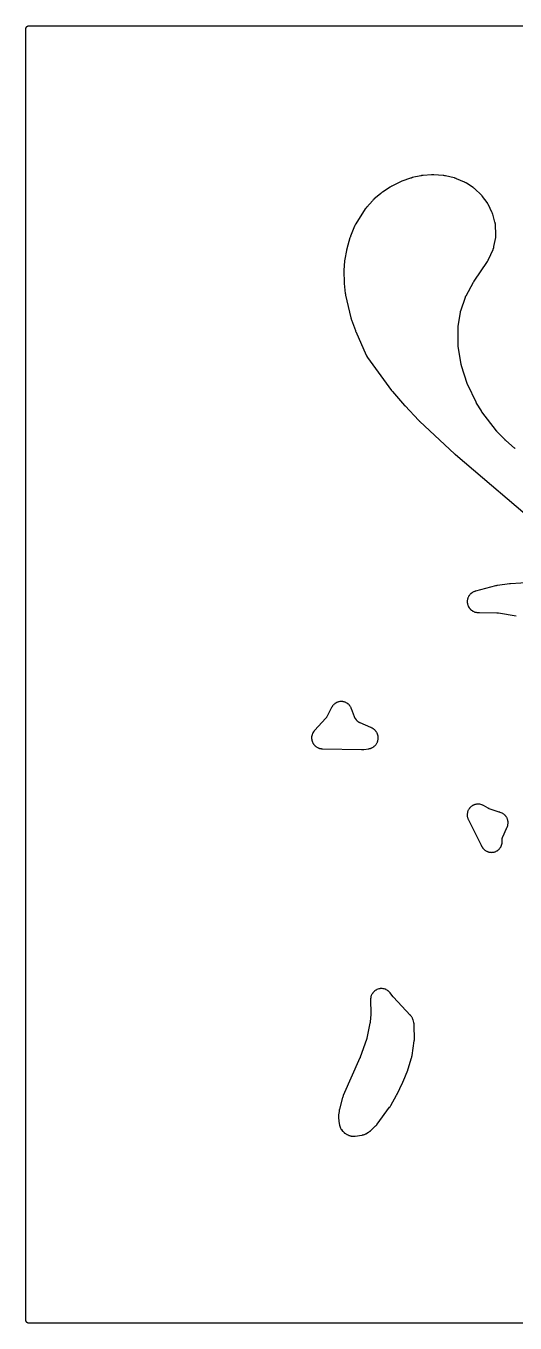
# Model space of a CAD drawing. Header units: millimetres. Extents: x 0 to 300, y 0 to 300.
# Drawn here: x -0.1 to 113.1, y -0.1 to 300.1 of the extents above; entities that cross this region are included whole.
import ezdxf

# ---------------------------------------------------------------- set-up
doc = ezdxf.new("R2010")
doc.units = ezdxf.units.MM
doc.layers.add('CUT', color=7, linetype='CONTINUOUS')

msp = doc.modelspace()

# ---------------------------------------------------------------- linework, layer by layer
at = {"layer": 'CUT'}
for points in [[(298.5625, -0.0625), (1.4375, -0.0625), (0.5522, -0.0625), (0.4788, -0.0589), (0.4206, -0.0503), (0.3635, -0.036), (0.3082, -0.0162), (0.255, 0.009), (0.2046, 0.0392), (0.1573, 0.0743), (0.1137, 0.1137), (0.0743, 0.1573), (0.0392, 0.2046), (0.009, 0.255), (-0.0162, 0.3082), (-0.036, 0.3635), (-0.0503, 0.4206), (-0.0589, 0.4788), (-0.0625, 0.5522), (-0.0625, 1.4375), (-0.0625, 298.5625), (-0.0625, 299.4478), (-0.0589, 299.5212), (-0.0503, 299.5794), (-0.036, 299.6365), (-0.0162, 299.6918), (0.009, 299.745), (0.0392, 299.7954), (0.0743, 299.8427), (0.1137, 299.8863), (0.1573, 299.9257), (0.2046, 299.9608), (0.255, 299.991), (0.3082, 300.0162), (0.3635, 300.036), (0.4206, 300.0503), (0.4788, 300.0589), (0.5522, 300.0625), (1.4375, 300.0625), (298.5625, 300.0625)], [(113.14, 202.2593), (113.1164, 202.2771), (113.1064, 202.2847), (113.0903, 202.2972), (113.0803, 202.305), (113.0573, 202.3234), (113.0475, 202.3313), (113.0355, 202.3411), (113.0258, 202.3491), (113.0033, 202.3681), (112.9937, 202.3764), (110.9621, 204.1391), (110.9548, 204.1454), (110.938, 204.1603), (110.9309, 204.1667), (110.9222, 204.1746), (110.9151, 204.1811), (110.8986, 204.1963), (110.8916, 204.2029), (110.8803, 204.2136), (110.8734, 204.2202), (110.8572, 204.2358), (110.8503, 204.2425), (110.842, 204.2508), (110.8352, 204.2576), (110.8194, 204.2735), (110.8126, 204.2803), (109.0099, 206.1369), (109.0007, 206.1466), (108.9792, 206.1694), (108.9701, 206.1792), (108.959, 206.1913), (108.9501, 206.2013), (108.9293, 206.2247), (108.9204, 206.2348), (108.9063, 206.2511), (108.8977, 206.2614), (108.8776, 206.2854), (108.8691, 206.2957), (108.8588, 206.3084), (108.8504, 206.3189), (108.831, 206.3435), (108.8228, 206.3541), (105.4664, 210.756), (105.459, 210.766), (105.4417, 210.7893), (105.4344, 210.7993), (105.4255, 210.8116), (105.4183, 210.8218), (105.4017, 210.8455), (105.3946, 210.8558), (105.3834, 210.8724), (105.3765, 210.8827), (105.3605, 210.9069), (105.3538, 210.9173), (105.3456, 210.9301), (105.339, 210.9406), (105.3237, 210.9653), (105.3172, 210.9759), (104.2162, 212.8087), (104.211, 212.8175), (104.1989, 212.8382), (104.1937, 212.8471), (104.1875, 212.8579), (104.1825, 212.8669), (104.1709, 212.8878), (104.166, 212.8968), (104.1581, 212.9114), (104.1533, 212.9204), (104.1422, 212.9416), (104.1374, 212.9507), (104.1317, 212.9618), (104.1271, 212.971), (104.1165, 212.9924), (104.112, 213.0016), (102.1595, 217.0456), (102.1525, 217.0602), (102.1367, 217.0945), (102.1301, 217.1093), (102.1222, 217.1274), (102.1158, 217.1423), (102.1012, 217.1771), (102.0951, 217.1921), (102.0855, 217.2163), (102.0797, 217.2314), (102.0663, 217.2668), (102.0608, 217.282), (102.0542, 217.3006), (102.0489, 217.3159), (102.0369, 217.3517), (102.0318, 217.3671), (100.7483, 221.4317), (100.7435, 221.4472), (100.7328, 221.4836), (100.7283, 221.4992), (100.723, 221.5183), (100.7188, 221.534), (100.7094, 221.5707), (100.7055, 221.5865), (100.6994, 221.6119), (100.6958, 221.6278), (100.6877, 221.6648), (100.6844, 221.6807), (100.6805, 221.7001), (100.6774, 221.7161), (100.6707, 221.7534), (100.6679, 221.7694), (99.9905, 225.9297), (99.9894, 225.9366), (99.9869, 225.9529), (99.9858, 225.9599), (99.9855, 225.962), (99.9819, 225.9895), (99.9745, 226.0536), (99.9723, 226.0759), (99.97, 226.1098), (99.9663, 226.1903), (99.9654, 226.225), (99.9374, 230.1878), (99.9374, 230.197), (99.9375, 230.2117), (99.9378, 230.2347), (99.9388, 230.2688), (99.9401, 230.2978), (99.9416, 230.3221), (99.9424, 230.3342), (99.9428, 230.3396), (99.9453, 230.367), (99.9518, 230.4286), (99.9564, 230.4651), (99.9585, 230.4795), (99.9599, 230.4885), (100.4922, 233.8681), (100.4937, 233.8774), (100.4962, 233.892), (100.5004, 233.9153), (100.5071, 233.9498), (100.5133, 233.979), (100.5189, 234.0032), (100.5218, 234.0153), (100.5231, 234.0207), (100.5302, 234.0481), (100.5473, 234.1093), (100.5581, 234.1453), (100.5627, 234.1595), (100.5656, 234.1685), (101.6269, 237.3327), (101.6303, 237.3426), (101.6357, 237.3582), (101.6504, 237.3975), (101.6768, 237.4631), (101.689, 237.492), (101.6899, 237.4941), (101.7031, 237.5226), (101.7339, 237.5862), (101.7531, 237.6234), (101.761, 237.638), (101.7661, 237.6472), (103.5285, 240.799), (103.5331, 240.8072), (103.544, 240.8263), (103.5487, 240.8345), (103.5546, 240.8444), (103.5594, 240.8525), (103.5707, 240.8713), (103.5756, 240.8794), (103.5836, 240.8923), (103.5885, 240.9003), (103.6003, 240.9189), (103.6053, 240.9268), (103.6116, 240.9365), (103.6167, 240.9444), (103.6288, 240.9627), (103.634, 240.9706), (106.7064, 245.524), (106.7135, 245.5348), (106.759, 245.6055), (106.7659, 245.6164), (106.7923, 245.6595), (106.8054, 245.6818), (106.887, 245.8287), (106.8991, 245.8516), (106.9217, 245.8968), (106.9274, 245.9084), (106.9634, 245.9844), (106.9688, 245.9961), (108.0154, 248.3328), (108.0222, 248.3488), (108.0653, 248.453), (108.0717, 248.4691), (108.0958, 248.5324), (108.1072, 248.5651), (108.1749, 248.7801), (108.1844, 248.8135), (108.201, 248.8791), (108.205, 248.896), (108.2295, 249.006), (108.233, 249.023), (108.6359, 251.1214), (108.639, 251.1391), (108.6576, 251.2542), (108.6602, 251.2719), (108.6692, 251.3413), (108.6728, 251.377), (108.6892, 251.6094), (108.6906, 251.6453), (108.6913, 251.7152), (108.6912, 251.7332), (108.6889, 251.8498), (108.6883, 251.8677), (108.5852, 253.9485), (108.5841, 253.9652), (108.5757, 254.0734), (108.5742, 254.09), (108.5674, 254.1549), (108.5629, 254.188), (108.5282, 254.4022), (108.5219, 254.435), (108.5079, 254.4986), (108.5041, 254.5149), (108.4778, 254.6202), (108.4736, 254.6364), (107.9592, 256.4784), (107.9557, 256.4907), (107.9316, 256.5704), (107.9277, 256.5826), (107.9122, 256.6302), (107.9038, 256.6544), (107.8455, 256.8103), (107.836, 256.8341), (107.8165, 256.8802), (107.8114, 256.892), (107.7773, 256.9679), (107.772, 256.9795), (106.9684, 258.6728), (106.9622, 258.6857), (106.9203, 258.7688), (106.9137, 258.7815), (106.8873, 258.8308), (106.8732, 258.8557), (106.7778, 259.0154), (106.7626, 259.0396), (106.7316, 259.0862), (106.7236, 259.098), (106.6702, 259.1743), (106.6619, 259.1859), (105.5987, 260.632), (105.5904, 260.643), (105.5354, 260.7143), (105.5268, 260.7252), (105.4928, 260.7672), (105.4749, 260.7884), (105.3554, 260.9229), (105.3365, 260.9432), (105.2988, 260.9819), (105.289, 260.9917), (105.2247, 261.0547), (105.2147, 261.0643), (103.8722, 262.3204), (103.8626, 262.3292), (103.7995, 262.3857), (103.7897, 262.3943), (103.751, 262.4275), (103.7308, 262.444), (103.5976, 262.5485), (103.5767, 262.5642), (103.5353, 262.5938), (103.5247, 262.6013), (103.4547, 262.6492), (103.4439, 262.6564), (101.8603, 263.6902), (101.8495, 263.6971), (101.7791, 263.7409), (101.7682, 263.7476), (101.7253, 263.7731), (101.703, 263.7856), (101.5568, 263.8642), (101.5341, 263.8758), (101.4892, 263.8975), (101.4776, 263.903), (101.4021, 263.9375), (101.3905, 263.9427), (99.5983, 264.7175), (99.5859, 264.7227), (99.5047, 264.7557), (99.4921, 264.7606), (99.4429, 264.7793), (99.4175, 264.7883), (99.2511, 264.8431), (99.2253, 264.851), (99.1746, 264.8652), (99.1615, 264.8687), (99.0767, 264.8904), (99.0636, 264.8936), (97.0239, 265.3675), (97.0026, 265.372), (96.8633, 265.3991), (96.8418, 265.4028), (96.6659, 265.4304), (96.6443, 265.4334), (96.5034, 265.4503), (96.4817, 265.4524), (94.3153, 265.6319), (94.303, 265.6328), (94.223, 265.6378), (94.2106, 265.6384), (94.1625, 265.6404), (94.1378, 265.641), (93.9775, 265.641), (93.9528, 265.6405), (93.9046, 265.6386), (93.8923, 265.6379), (93.8122, 265.633), (93.7999, 265.6321), (91.8401, 265.4714), (91.82, 265.4694), (91.69, 265.4543), (91.67, 265.4516), (91.5076, 265.4272), (91.4877, 265.4239), (91.359, 265.4001), (91.3392, 265.3962), (89.3417, 264.9575), (89.3235, 264.9532), (89.206, 264.9235), (89.188, 264.9187), (89.0418, 264.8769), (89.0239, 264.8715), (88.9084, 264.8346), (88.8908, 264.8286), (86.9209, 264.1306), (86.9028, 264.1238), (86.7857, 264.0781), (86.7678, 264.0707), (86.6228, 264.0086), (86.6051, 264.0007), (86.4912, 263.9474), (86.4739, 263.9389), (84.5774, 262.9768), (84.5624, 262.9688), (84.4651, 262.916), (84.4503, 262.9076), (84.3302, 262.8379), (84.3156, 262.8291), (84.2215, 262.7708), (84.2072, 262.7617), (82.4153, 261.5799), (82.3999, 261.5694), (82.3008, 261.4995), (82.2858, 261.4885), (82.1642, 261.397), (82.1495, 261.3856), (82.0549, 261.3097), (82.0406, 261.2978), (80.4672, 259.9525), (80.4529, 259.9398), (80.3609, 259.8559), (80.3469, 259.8428), (80.2349, 259.7339), (80.2214, 259.7203), (80.1349, 259.6307), (80.1218, 259.6167), (78.7843, 258.1389), (78.776, 258.1296), (78.7229, 258.0684), (78.7148, 258.0589), (78.6837, 258.0215), (78.6681, 258.002), (78.5698, 257.8733), (78.5551, 257.8532), (78.5271, 257.8133), (78.5201, 257.8031), (78.475, 257.7358), (78.4682, 257.7253), (76.2404, 254.2455), (76.2329, 254.2336), (76.1856, 254.1557), (76.1785, 254.1437), (76.1511, 254.0962), (76.1377, 254.0716), (76.0543, 253.9097), (76.042, 253.8845), (76.0192, 253.8347), (76.0135, 253.8219), (75.9775, 253.7382), (75.9722, 253.7252), (75.048, 251.4283), (75.0422, 251.4133), (75.0056, 251.3147), (75.0002, 251.2995), (74.9576, 251.1746), (74.9526, 251.1592), (74.9213, 251.0589), (74.9168, 251.0433), (74.1876, 248.4559), (74.1842, 248.4433), (74.1629, 248.361), (74.1598, 248.3483), (74.1353, 248.2445), (74.1325, 248.2317), (74.1148, 248.1486), (74.1122, 248.1358), (73.7195, 246.0664), (73.7167, 246.0503), (73.6998, 245.9454), (73.6974, 245.9292), (73.6797, 245.797), (73.6777, 245.7807), (73.6665, 245.675), (73.665, 245.6587), (73.4993, 243.5514), (73.4983, 243.5365), (73.4931, 243.4393), (73.4924, 243.4243), (73.4889, 243.3021), (73.4887, 243.2871), (73.4884, 243.1897), (73.4885, 243.1747), (73.5384, 240.8429), (73.5389, 240.829), (73.5429, 240.7388), (73.5437, 240.7249), (73.5513, 240.6117), (73.5525, 240.5978), (73.5607, 240.5079), (73.5621, 240.494), (73.8284, 238.1697), (73.8306, 238.1525), (73.8466, 238.0412), (73.8494, 238.0242), (73.8735, 237.8851), (73.8767, 237.8681), (73.8991, 237.758), (73.9028, 237.7411), (75.1278, 232.4956), (75.1321, 232.4782), (75.162, 232.3654), (75.1669, 232.3481), (75.2087, 232.2077), (75.214, 232.1906), (75.2507, 232.0798), (75.2566, 232.0628), (76.1655, 229.5662), (76.1688, 229.5574), (76.192, 229.4967), (76.1956, 229.4873), (76.2258, 229.4121), (76.2295, 229.403), (76.2543, 229.344), (76.2585, 229.3343), (78.6512, 223.9083), (78.658, 223.8935), (78.7034, 223.7976), (78.7106, 223.7829), (78.7395, 223.726), (78.7551, 223.6973), (78.8613, 223.5136), (78.8784, 223.4858), (78.9133, 223.4324), (78.9224, 223.4189), (78.9829, 223.3316), (78.9923, 223.3183), (84.5516, 215.744), (84.5588, 215.7344), (84.6063, 215.6724), (84.6136, 215.663), (84.6747, 215.5863), (84.6823, 215.577), (84.7322, 215.517), (84.74, 215.5078), (87.5531, 212.2561), (87.5571, 212.2516), (87.5848, 212.2202), (87.5891, 212.2153), (87.6241, 212.1765), (87.6284, 212.1719), (87.6564, 212.1415), (87.661, 212.1365), (90.8395, 208.7645), (90.8461, 208.7577), (90.892, 208.7105), (90.8992, 208.7033), (90.9574, 208.6454), (90.9645, 208.6384), (91.0113, 208.5935), (91.019, 208.5862), (99.2178, 200.9808), (99.2222, 200.9767), (99.2531, 200.9486), (99.2579, 200.9443), (99.2967, 200.9098), (99.3014, 200.9056), (99.3324, 200.8786), (99.3375, 200.8742), (119.6108, 183.6101)], [(119.2028, 171.46), (112.0507, 170.9883), (112.0419, 170.9877), (111.9803, 170.9827), (111.9709, 170.9819), (111.8943, 170.9745), (111.885, 170.9735), (111.8246, 170.9667), (111.8147, 170.9655), (109.0769, 170.6113), (109.0571, 170.6084), (108.9292, 170.5875), (108.9096, 170.584), (108.75, 170.5524), (108.7305, 170.5483), (108.6042, 170.5189), (108.5848, 170.514), (103.968, 169.2775), (103.9539, 169.2735), (103.8623, 169.2466), (103.8483, 169.2422), (103.7936, 169.2247), (103.7659, 169.2151), (103.5897, 169.1488), (103.5358, 169.1255), (103.3692, 169.0435), (103.3179, 169.015), (103.1601, 168.9171), (103.1118, 168.8837), (102.9644, 168.7708), (102.9195, 168.7329), (102.7838, 168.6061), (102.7429, 168.564), (102.6203, 168.4246), (102.5837, 168.3786), (102.4753, 168.2279), (102.4433, 168.1786), (102.3502, 168.018), (102.3232, 167.9658), (102.2462, 167.7969), (102.2245, 167.7423), (102.1643, 167.5667), (102.148, 167.5102), (102.1054, 167.3295), (102.0947, 167.2718), (102.0699, 167.0878), (102.0649, 167.0293), (102.0582, 166.8437), (102.0589, 166.785), (102.0704, 166.5997), (102.0769, 166.5413), (102.1064, 166.358), (102.1186, 166.3005), (102.1659, 166.121), (102.1836, 166.065), (102.2483, 165.8909), (102.2714, 165.837), (102.3527, 165.6701), (102.381, 165.6186), (102.4783, 165.4604), (102.5115, 165.412), (102.6238, 165.2641), (102.6615, 165.2191), (102.7877, 165.0829), (102.8297, 165.0418), (102.9686, 164.9186), (103.0144, 164.8818), (103.1647, 164.7728), (103.2138, 164.7407), (103.374, 164.6469), (103.4261, 164.6197), (103.5947, 164.542), (103.6492, 164.52), (103.8246, 164.4592), (103.881, 164.4427), (104.0615, 164.3993), (104.1192, 164.3884), (104.3031, 164.3628), (104.3616, 164.3576), (104.5497, 164.35), (104.5791, 164.3496), (104.6401, 164.3501), (104.6503, 164.3503), (104.7254, 164.3522), (104.7319, 164.3524), (104.7483, 164.353), (104.7753, 164.3539), (104.7869, 164.3542), (104.8141, 164.3547), (104.8258, 164.3549), (104.84, 164.3549), (104.8517, 164.3549), (104.8789, 164.3547), (104.8905, 164.3546), (108.9317, 164.2738), (108.9478, 164.2733), (108.9852, 164.2719), (109.0013, 164.2712), (109.0208, 164.2701), (109.0369, 164.269), (109.0743, 164.2663), (109.0903, 164.2649), (109.116, 164.2626), (109.132, 164.261), (109.1693, 164.2569), (109.1852, 164.255), (109.2047, 164.2525), (109.2206, 164.2503), (109.2577, 164.2449), (109.2736, 164.2424), (113.4071, 163.5633)]]:
    msp.add_lwpolyline(points, dxfattribs=at)
for points in [[(66.0821, 134.8516), (66.0943, 134.7931), (66.1417, 134.6102), (66.1596, 134.5532), (66.225, 134.3759), (66.2484, 134.3209), (66.3311, 134.1511), (66.3599, 134.0987), (66.4591, 133.9379), (66.493, 133.8886), (66.6077, 133.7385), (66.6463, 133.6929), (66.7754, 133.5549), (66.8184, 133.5133), (66.9605, 133.3889), (67.0074, 133.3518), (67.1612, 133.2421), (67.2116, 133.2099), (67.3756, 133.116), (67.4288, 133.089), (67.6014, 133.0119), (67.6571, 132.9903), (67.8364, 132.9308), (67.894, 132.9148), (68.0783, 132.8734), (68.1372, 132.8632), (68.3274, 132.8401), (68.3572, 132.8372), (68.4154, 132.8331), (68.4303, 132.8322), (68.5273, 132.8277), (68.5423, 132.8272), (77.6026, 132.6324), (77.6152, 132.6322), (77.6975, 132.6322), (77.7101, 132.6323), (77.7596, 132.6333), (77.7849, 132.6344), (77.949, 132.6447), (77.9742, 132.6469), (78.0234, 132.652), (78.036, 132.6535), (78.1176, 132.6638), (78.1301, 132.6656), (79.2596, 132.8331), (79.2739, 132.8354), (79.3664, 132.8514), (79.3807, 132.8541), (79.436, 132.865), (79.4643, 132.8713), (79.6441, 132.916), (79.6994, 132.9326), (79.8717, 132.9936), (79.9252, 133.0155), (80.0908, 133.0927), (80.142, 133.1196), (80.2994, 133.2124), (80.3477, 133.2442), (80.4955, 133.3517), (80.5405, 133.3879), (80.6772, 133.5092), (80.7186, 133.5496), (80.843, 133.6834), (80.8803, 133.7276), (80.9912, 133.8728), (81.0241, 133.9204), (81.1206, 134.0756), (81.1487, 134.1261), (81.2298, 134.2898), (81.2529, 134.3428), (81.3179, 134.5136), (81.3358, 134.5686), (81.384, 134.7448), (81.3966, 134.8013), (81.4276, 134.9813), (81.4347, 135.0387), (81.4483, 135.221), (81.4498, 135.2787), (81.4457, 135.4614), (81.4417, 135.5191), (81.4201, 135.7006), (81.4105, 135.7576), (81.3715, 135.9361), (81.3565, 135.9919), (81.3006, 136.1659), (81.2802, 136.22), (81.2078, 136.3878), (81.1824, 136.4397), (81.0941, 136.5997), (81.0638, 136.6489), (80.9606, 136.7997), (80.9257, 136.8458), (80.8084, 136.986), (80.7692, 137.0285), (80.6372, 137.1585), (80.6161, 137.1782), (80.574, 137.2159), (80.5632, 137.2254), (80.4916, 137.2863), (80.4805, 137.2955), (80.4259, 137.3398), (80.4147, 137.3487), (80.3413, 137.4053), (80.3299, 137.4139), (80.285, 137.4469), (80.2617, 137.4633), (80.1093, 137.5644), (80.0604, 137.5937), (79.8991, 137.6799), (79.8737, 137.6928), (79.8234, 137.7167), (79.8104, 137.7227), (79.7257, 137.7605), (79.7126, 137.7661), (77.2809, 138.7829), (77.2687, 138.7881), (77.2485, 138.7969), (77.2005, 138.8196), (77.1203, 138.8603), (77.0852, 138.8791), (77.0816, 138.8811), (77.0474, 138.9015), (76.9711, 138.9491), (76.9269, 138.9786), (76.9089, 138.9914), (76.8981, 138.9991), (76.7912, 139.0774), (76.7813, 139.0848), (76.7648, 139.0972), (76.726, 139.1282), (76.6764, 139.1701), (76.6128, 139.2293), (76.552, 139.2916), (76.4944, 139.3567), (76.4537, 139.4073), (76.4237, 139.4469), (76.4117, 139.4636), (76.4045, 139.4738), (76.1635, 139.8204), (76.1582, 139.8282), (76.1494, 139.8411), (76.1289, 139.8727), (76.1029, 139.9146), (76.0703, 139.9717), (76.0397, 140.0303), (76.0113, 140.0897), (75.9917, 140.1349), (75.9775, 140.1697), (75.9719, 140.1843), (75.9685, 140.1931), (75.2724, 142.0613), (75.2669, 142.0754), (75.2305, 142.166), (75.2248, 142.1799), (75.2015, 142.2338), (75.1889, 142.2611), (75.1039, 142.434), (75.0748, 142.4866), (74.9743, 142.6478), (74.94, 142.6972), (74.8239, 142.8476), (74.7848, 142.8933), (74.6542, 143.0313), (74.6108, 143.0729), (74.4671, 143.1972), (74.4197, 143.2342), (74.2642, 143.3435), (74.2134, 143.3755), (74.0478, 143.4687), (73.994, 143.4955), (73.8199, 143.5717), (73.7637, 143.593), (73.5828, 143.6513), (73.5248, 143.6669), (73.339, 143.7068), (73.2797, 143.7165), (73.0908, 143.7377), (73.0308, 143.7414), (72.8408, 143.7435), (72.7808, 143.7412), (72.5915, 143.7243), (72.532, 143.716), (72.3453, 143.6803), (72.2869, 143.6661), (72.1048, 143.6119), (72.0481, 143.5918), (71.8723, 143.5197), (71.8179, 143.4941), (71.6503, 143.4047), (71.5987, 143.3738), (71.4408, 143.2681), (71.3926, 143.2322), (71.2461, 143.1112), (71.2017, 143.0707), (71.068, 142.9357), (71.0279, 142.8909), (70.9084, 142.7431), (70.873, 142.6946), (70.7674, 142.5334), (70.7516, 142.5079), (70.7219, 142.4572), (70.7145, 142.4442), (70.6672, 142.3586), (70.6601, 142.3454), (69.5579, 140.2268), (69.5533, 140.2181), (69.5456, 140.2036), (69.5262, 140.1692), (69.4999, 140.1248), (69.4625, 140.0668), (69.4227, 140.01), (69.381, 139.9551), (69.3482, 139.9151), (69.3224, 139.8852), (69.3115, 139.873), (69.3049, 139.8657), (66.7339, 137.0655), (66.7239, 137.0544), (66.66, 136.9812), (66.6504, 136.9698), (66.6131, 136.9249), (66.5946, 136.9015), (66.4797, 136.7482), (66.4463, 136.6986), (66.3486, 136.5369), (66.3203, 136.4843), (66.2391, 136.3136), (66.2162, 136.2584), (66.1524, 136.0806), (66.1351, 136.0234), (66.0894, 135.84), (66.0778, 135.7814), (66.0505, 135.5944), (66.0449, 135.5349), (66.0363, 135.3462), (66.0366, 135.2864), (66.0469, 135.0978), (66.0531, 135.0383)], [(102.1023, 116.9993), (102.1152, 116.942), (102.1648, 116.7628), (102.1832, 116.707), (102.251, 116.5312), (102.2622, 116.5041), (102.2855, 116.4516), (102.2916, 116.4382), (102.3324, 116.3518), (102.3389, 116.3386), (105.2793, 110.4929), (105.3857, 110.2813), (105.3926, 110.2681), (105.4382, 110.1828), (105.4454, 110.1698), (105.474, 110.1192), (105.4893, 110.0937), (105.5915, 109.9327), (105.6258, 109.8841), (105.7418, 109.736), (105.7807, 109.691), (105.9108, 109.5552), (105.954, 109.5143), (106.0969, 109.392), (106.144, 109.3556), (106.2983, 109.248), (106.3487, 109.2165), (106.5129, 109.1247), (106.5662, 109.0983), (106.7387, 109.0233), (106.7944, 109.0023), (106.9734, 108.9447), (107.0309, 108.9293), (107.2148, 108.8898), (107.2735, 108.8801), (107.4604, 108.859), (107.5197, 108.8552), (107.7078, 108.8527), (107.7673, 108.8548), (107.9547, 108.8709), (108.0136, 108.8789), (108.1985, 108.9135), (108.2564, 108.9273), (108.4369, 108.9801), (108.4931, 108.9995), (108.6676, 109.0699), (108.7216, 109.0948), (108.8882, 109.1821), (108.9395, 109.2123), (109.0966, 109.3156), (109.1447, 109.3507), (109.2908, 109.4691), (109.3351, 109.5088), (109.4688, 109.6411), (109.509, 109.685), (109.6289, 109.8299), (109.6646, 109.8775), (109.7696, 110.0336), (109.8003, 110.0845), (109.8893, 110.2502), (109.9149, 110.3039), (109.9871, 110.4776), (110.0071, 110.5336), (110.0618, 110.7136), (110.0762, 110.7713), (110.1128, 110.9558), (110.1214, 111.0147), (110.1395, 111.2019), (110.1423, 111.2613), (110.1417, 111.452), (110.1409, 111.4818), (110.1404, 111.4909), (110.1389, 111.5124), (110.1343, 111.5639), (110.1317, 111.6029), (110.1285, 111.6742), (110.1284, 111.7522), (110.1305, 111.8041), (110.1372, 111.8818), (110.1463, 111.9527), (110.1521, 111.9913), (110.1654, 112.0677), (110.1671, 112.077), (110.1699, 112.0925), (110.1776, 112.1295), (110.1886, 112.1779), (110.2057, 112.2418), (110.2252, 112.3054), (110.2469, 112.3679), (110.2649, 112.4141), (110.2794, 112.449), (110.2857, 112.4634), (110.2895, 112.4721), (111.1599, 114.4007), (111.1665, 114.415), (111.1822, 114.4482), (111.189, 114.4623), (111.2118, 114.5084), (111.2141, 114.5131), (111.2298, 114.5455), (111.2322, 114.5507), (111.2646, 114.6194), (111.2759, 114.6448), (111.3444, 114.8095), (111.3637, 114.8628), (111.4184, 115.0399), (111.4329, 115.0963), (111.4699, 115.2765), (111.4789, 115.334), (111.4983, 115.517), (111.5016, 115.5752), (111.5032, 115.7592), (111.5008, 115.8173), (111.4846, 116.0006), (111.4766, 116.0583), (111.4427, 116.2392), (111.4292, 116.2958), (111.3779, 116.4725), (111.359, 116.5275), (111.2908, 116.6985), (111.2666, 116.7514), (111.1822, 116.9149), (111.153, 116.9653), (111.0531, 117.1198), (111.0192, 117.1671), (110.9048, 117.3113), (110.8664, 117.3551), (110.7386, 117.4875), (110.6962, 117.5273), (110.5562, 117.6467), (110.5101, 117.6823), (110.3591, 117.7875), (110.3098, 117.8185), (110.1494, 117.9086), (110.0973, 117.9346), (109.9289, 118.0088), (109.8746, 118.0296), (109.6973, 118.0879), (109.6695, 118.0963), (109.5827, 118.1203), (109.5772, 118.1218), (109.5405, 118.1315), (109.5211, 118.1369), (109.4745, 118.1504), (109.4547, 118.1564), (109.4529, 118.1569), (109.4409, 118.1608), (109.4128, 118.1701), (109.4008, 118.1742), (107.162, 118.9492), (107.1526, 118.9526), (107.1369, 118.9582), (107.0995, 118.9726), (107.0366, 118.9983), (107.009, 119.0102), (107.0061, 119.0115), (106.9789, 119.0243), (106.9179, 119.0542), (106.8823, 119.0726), (106.8677, 119.0806), (106.8589, 119.0855), (105.8223, 119.6673), (105.8094, 119.6743), (105.725, 119.7191), (105.7119, 119.7258), (105.6605, 119.7514), (105.6339, 119.7639), (105.4614, 119.8396), (105.4065, 119.8605), (105.2298, 119.9182), (105.1731, 119.9337), (104.9916, 119.9737), (104.9337, 119.9836), (104.7491, 120.0057), (104.6905, 120.0099), (104.5047, 120.0139), (104.4459, 120.0122), (104.2606, 119.998), (104.2023, 119.9907), (104.0193, 119.9584), (103.962, 119.9453), (103.783, 119.8953), (103.7272, 119.8767), (103.554, 119.8094), (103.5003, 119.7855), (103.3345, 119.7015), (103.2834, 119.6724), (103.1266, 119.5727), (103.0786, 119.5387), (102.9324, 119.4241), (102.8879, 119.3856), (102.7536, 119.2572), (102.7131, 119.2146), (102.5919, 119.0736), (102.5559, 119.0272), (102.4491, 118.8751), (102.4177, 118.8254), (102.3263, 118.6636), (102.2999, 118.6111), (102.2248, 118.4411), (102.2037, 118.3862), (102.1456, 118.2097), (102.13, 118.153), (102.0894, 117.9717), (102.0794, 117.9137), (102.0568, 117.7293), (102.0525, 117.6706), (102.0481, 117.4848), (102.0495, 117.4261), (102.0633, 117.2407), (102.0705, 117.1824)], [(72.2699, 47.6654), (72.2707, 47.6303), (72.2743, 47.5619), (72.2755, 47.5443), (72.2848, 47.4306), (72.2865, 47.4131), (72.4403, 46.0338), (72.4423, 46.0179), (72.4565, 45.9147), (72.459, 45.8989), (72.4692, 45.8372), (72.4753, 45.8058), (72.5196, 45.6054), (72.5368, 45.5437), (72.6023, 45.3491), (72.6133, 45.319), (72.6364, 45.2609), (72.6425, 45.2461), (72.6832, 45.1511), (72.6968, 45.1216), (72.7441, 45.0259), (72.7516, 45.0112), (72.7817, 44.9542), (72.798, 44.9254), (72.9072, 44.7439), (72.9443, 44.6892), (73.0728, 44.5209), (73.0936, 44.4952), (73.1355, 44.4461), (73.1464, 44.4337), (73.2184, 44.354), (73.2296, 44.3419), (73.3935, 44.1701), (73.4037, 44.1597), (73.4704, 44.0931), (73.4808, 44.0829), (73.5219, 44.0439), (73.5434, 44.0244), (73.6842, 43.9029), (73.7299, 43.8671), (73.8798, 43.7612), (73.9287, 43.73), (74.0903, 43.6379), (74.1159, 43.6241), (74.1664, 43.5984), (74.1794, 43.592), (74.2645, 43.5513), (74.2777, 43.5452), (74.59, 43.4051), (74.6024, 43.3997), (74.683, 43.3657), (74.6954, 43.3606), (74.7443, 43.3413), (74.7696, 43.3319), (74.9327, 43.2757), (74.9843, 43.2605), (75.1518, 43.2191), (75.1781, 43.2132), (75.1898, 43.2109), (75.218, 43.2059), (75.4019, 43.1782), (75.4304, 43.1746), (75.4534, 43.1722), (75.4837, 43.1699), (75.6779, 43.1599), (75.7386, 43.1599), (75.9329, 43.1696), (75.9632, 43.1719), (76.0221, 43.1778), (76.0372, 43.1795), (76.1351, 43.1919), (76.1501, 43.194), (77.6353, 43.4201), (77.6488, 43.4223), (77.7362, 43.4377), (77.7496, 43.4402), (77.8019, 43.4506), (77.8286, 43.4566), (77.9986, 43.4985), (78.051, 43.514), (78.2142, 43.5705), (78.2649, 43.5907), (78.4245, 43.6628), (78.4491, 43.6746), (78.4967, 43.6987), (78.5088, 43.7051), (78.587, 43.747), (78.599, 43.7536), (79.2342, 44.1134), (79.245, 44.1197), (79.3152, 44.1614), (79.326, 44.168), (79.3676, 44.1939), (79.3887, 44.2077), (79.5217, 44.2985), (79.562, 44.3286), (79.687, 44.4302), (79.7062, 44.4465), (79.7429, 44.479), (79.7523, 44.4875), (79.8122, 44.5429), (79.8214, 44.5515), (80.8605, 45.5524), (80.8695, 45.5613), (80.9277, 45.6197), (80.9366, 45.6288), (80.9708, 45.6647), (80.9879, 45.6834), (81.0965, 45.8074), (81.1128, 45.8268), (81.1439, 45.8654), (81.1518, 45.8754), (81.2021, 45.9407), (81.2097, 45.9509), (84.0932, 49.8644), (84.1041, 49.8798), (84.1737, 49.9806), (84.1841, 49.9963), (84.2673, 50.1256), (84.2773, 50.1416), (84.3404, 50.2466), (84.3498, 50.2629), (85.7052, 52.6898), (85.7088, 52.6965), (85.734, 52.7429), (85.7379, 52.7501), (85.7685, 52.8085), (85.7721, 52.8156), (85.7957, 52.862), (85.7995, 52.8697), (87.1068, 55.5383), (87.1115, 55.5481), (87.1435, 55.6166), (87.1484, 55.6272), (87.1866, 55.7133), (87.1911, 55.7238), (87.2201, 55.7924), (87.2247, 55.8037), (88.2894, 58.4802), (88.2939, 58.492), (88.3225, 58.5686), (88.3268, 58.5804), (88.3607, 58.6773), (88.3647, 58.6892), (88.3901, 58.7669), (88.3939, 58.7789), (89.158, 61.2964), (89.1638, 61.317), (89.1996, 61.4519), (89.2047, 61.4728), (89.2434, 61.6435), (89.2478, 61.6645), (89.2738, 61.8016), (89.2774, 61.8228), (89.7937, 65.2047), (89.7953, 65.2158), (89.8057, 65.2935), (89.8071, 65.3051), (89.8129, 65.3562), (89.8152, 65.3808), (89.8263, 65.5348), (89.8276, 65.5586), (89.8289, 65.5999), (89.8291, 65.6111), (89.8302, 65.6885), (89.8302, 65.7011), (89.8083, 68.6772), (89.8081, 68.6907), (89.8055, 68.7782), (89.8049, 68.7916), (89.8022, 68.8442), (89.8002, 68.8711), (89.7834, 69.043), (89.7757, 69.0964), (89.7436, 69.2661), (89.738, 69.2925), (89.7259, 69.3437), (89.7227, 69.3568), (89.7006, 69.4415), (89.6971, 69.4545), (89.5231, 70.0666), (89.519, 70.0804), (89.4913, 70.1696), (89.4869, 70.1833), (89.469, 70.2365), (89.4591, 70.2636), (89.392, 70.4352), (89.3685, 70.4877), (89.2864, 70.6499), (89.258, 70.6999), (89.1607, 70.8536), (89.1276, 70.9006), (89.0145, 71.0462), (88.9963, 71.0685), (88.9598, 71.1111), (88.9503, 71.1219), (88.8878, 71.1914), (88.8781, 71.202), (85.0065, 75.3053), (84.9993, 75.3131), (84.9826, 75.3312), (84.9755, 75.339), (84.9668, 75.3486), (84.9598, 75.3565), (84.9435, 75.375), (84.9366, 75.383), (84.9255, 75.396), (84.9186, 75.404), (84.9028, 75.4229), (84.896, 75.4311), (84.8879, 75.4411), (84.8812, 75.4493), (84.8658, 75.4686), (84.8593, 75.4769), (84.2013, 76.3205), (84.192, 76.3322), (84.1304, 76.4071), (84.1208, 76.4185), (84.0828, 76.4626), (84.0627, 76.4847), (83.9307, 76.6231), (83.8874, 76.6642), (83.7444, 76.787), (83.6972, 76.8236), (83.5426, 76.9316), (83.4921, 76.9633), (83.3275, 77.0555), (83.2741, 77.082), (83.1012, 77.1574), (83.0454, 77.1785), (82.8659, 77.2363), (82.8083, 77.2517), (82.6239, 77.2914), (82.565, 77.3011), (82.3776, 77.3223), (82.3181, 77.326), (82.1295, 77.3285), (82.0699, 77.3263), (81.882, 77.3101), (81.8229, 77.302), (81.6375, 77.2671), (81.5795, 77.2532), (81.3985, 77.2001), (81.3422, 77.1805), (81.1674, 77.1097), (81.1132, 77.0846), (80.9463, 76.9968), (80.895, 76.9665), (80.7376, 76.8625), (80.6895, 76.8272), (80.5432, 76.7082), (80.4989, 76.6683), (80.3652, 76.5353), (80.325, 76.4912), (80.2051, 76.3455), (80.1696, 76.2977), (80.0647, 76.1409), (80.0341, 76.0897), (79.9454, 75.9232), (79.92, 75.8693), (79.8482, 75.6949), (79.8283, 75.6386), (79.7742, 75.4579), (79.76, 75.4), (79.7241, 75.2148), (79.7157, 75.1558), (79.6981, 74.9654), (79.6961, 74.9356), (79.6937, 74.8774), (79.6932, 74.8625), (79.6916, 74.7655), (79.6915, 74.7506), (79.7159, 71.5385), (79.7159, 71.5292), (79.7159, 71.5074), (79.7158, 71.498), (79.7157, 71.4867), (79.7155, 71.4773), (79.715, 71.4555), (79.7147, 71.4462), (79.7142, 71.4311), (79.7138, 71.4218), (79.7129, 71.4001), (79.7124, 71.3907), (79.7118, 71.3793), (79.7112, 71.37), (79.7098, 71.3483), (79.7092, 71.339), (79.58, 69.6283), (79.5788, 69.614), (79.5757, 69.5805), (79.5743, 69.5662), (79.5724, 69.5488), (79.5708, 69.5345), (79.5666, 69.5012), (79.5647, 69.4869), (79.5615, 69.4639), (79.5594, 69.4497), (79.5542, 69.4165), (79.5519, 69.4023), (79.5489, 69.385), (79.5463, 69.3709), (79.5401, 69.3379), (79.5373, 69.3238), (78.8207, 65.8473), (78.8174, 65.8322), (78.8096, 65.7973), (78.8061, 65.7823), (78.8017, 65.7641), (78.798, 65.7492), (78.7889, 65.7145), (78.785, 65.6997), (78.7783, 65.6759), (78.7741, 65.6611), (78.7639, 65.6268), (78.7594, 65.6121), (78.7537, 65.5943), (78.749, 65.5796), (78.7376, 65.5457), (78.7326, 65.5311), (77.3031, 61.4871), (77.3007, 61.4806), (77.2952, 61.4654), (77.2928, 61.4589), (77.2872, 61.4436), (77.2841, 61.4355), (77.277, 61.4168), (77.2739, 61.4087), (77.2688, 61.3959), (77.2657, 61.388), (77.2583, 61.3697), (77.2551, 61.3619), (77.2533, 61.3576), (77.2494, 61.3483), (77.2401, 61.3266), (77.236, 61.3173), (73.3717, 52.562), (73.3674, 52.5521), (73.3382, 52.4826), (73.3339, 52.4722), (73.3156, 52.4261), (73.3072, 52.4038), (73.2577, 52.2636), (73.2505, 52.2418), (73.2387, 52.2037), (73.2356, 52.1934), (73.2148, 52.1217), (73.2115, 52.11), (72.4836, 49.4028), (72.4785, 49.3825), (72.4478, 49.2501), (72.4435, 49.2297), (72.4108, 49.0625), (72.4072, 49.0419), (72.3858, 48.9077), (72.3828, 48.887), (72.291, 48.1457), (72.2891, 48.1282), (72.2784, 48.0146), (72.277, 47.9971), (72.2726, 47.9287), (72.2713, 47.8936)]]:
    msp.add_lwpolyline(points, close=True, dxfattribs=at)

doc.saveas('drawing.dxf')
